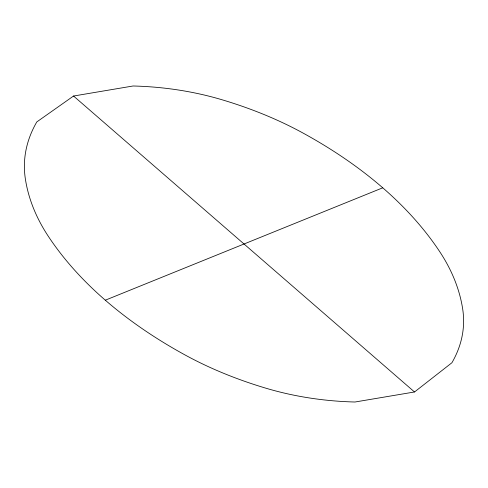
<?xml version="1.0" encoding="UTF-8"?>
<svg xmlns="http://www.w3.org/2000/svg" width="488" height="488" viewBox="0 0 488 488"><rect width="100%" height="100%" fill="white"/><g stroke="black" fill="none" stroke-linecap="round" stroke-linejoin="round"><path stroke-width="0.73" d="M414.513 391.974L451.918 362.743A215.031 129.107 1.9 0 0 462.667 308.898A336.769 202.203 1.9 0 0 439.822 251.826A508.77 305.476 1.9 0 0 302.914 132.992A336.769 202.203 1.9 0 0 221.564 99.625A215.031 129.107 1.9 0 0 133.059 85.992L73.542 96.026L36.807 121.927A228.323 137.091 1.9 0 0 25.388 179.102A336.769 202.203 1.9 0 0 48.233 236.174A508.77 305.476 1.9 0 0 185.141 355.008A336.769 202.203 1.9 0 0 266.497 388.375A215.031 129.107 1.9 0 0 354.996 402.008L414.513 391.974L73.542 96.026M105.31 300.199L382.745 187.801"/></g></svg>
